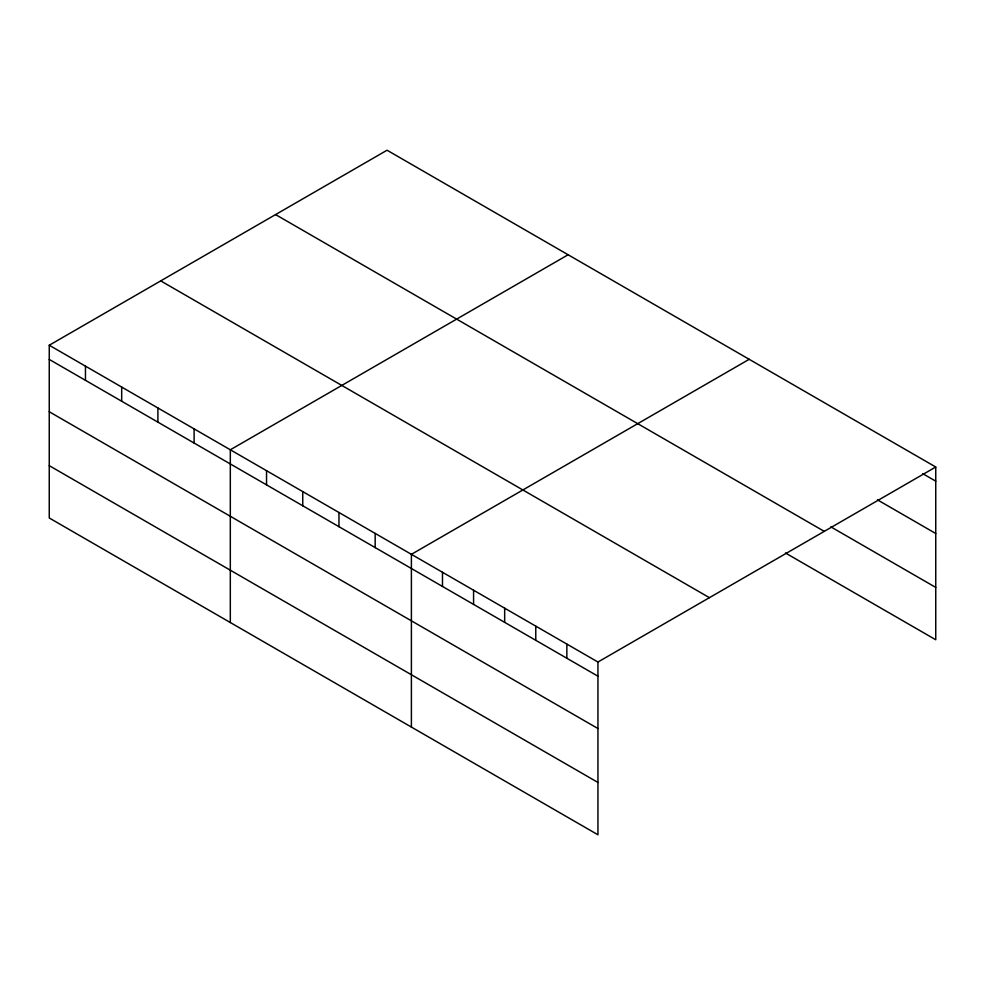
<?xml version="1.0" encoding="UTF-8"?>
<svg xmlns="http://www.w3.org/2000/svg" width="985" height="985" viewBox="0 0 985 985"><rect width="100%" height="100%" fill="white"/><g stroke="black" fill="none" stroke-linecap="round" stroke-linejoin="round"><path stroke-width="1.48" d="M49.25 345.242L597.944 662.031L597.944 834.775L49.25 517.987L49.25 345.242L387.056 150.225L935.75 467.013L935.75 639.758L785.464 552.991M568.123 254.758L230.318 449.788L230.318 622.532M749.191 359.303L411.398 554.333L411.398 727.078M597.944 662.031L935.75 467.013M922.797 473.687L935.75 481.173M877.45 499.838L935.75 533.501M830.811 526.84L935.75 587.417M275.578 214.582L824.273 531.371M160.727 280.885L709.422 597.673M49.25 359.414L597.944 676.202M49.25 411.742L597.944 728.531M49.25 465.659L597.944 782.447M566.855 644.079L566.855 658.251M535.766 626.128L535.766 640.299M504.665 608.176L504.665 622.348M473.576 590.224L473.576 604.396M442.487 572.285L442.487 586.444M375.174 533.414L375.174 547.586M338.963 512.508L338.963 526.667M302.752 491.601L302.752 505.761M266.541 470.695L266.541 484.854M194.107 428.881L194.107 443.041M157.895 407.975L157.895 422.134M121.684 387.068L121.684 401.227M85.461 366.149L85.461 380.321"/></g></svg>
